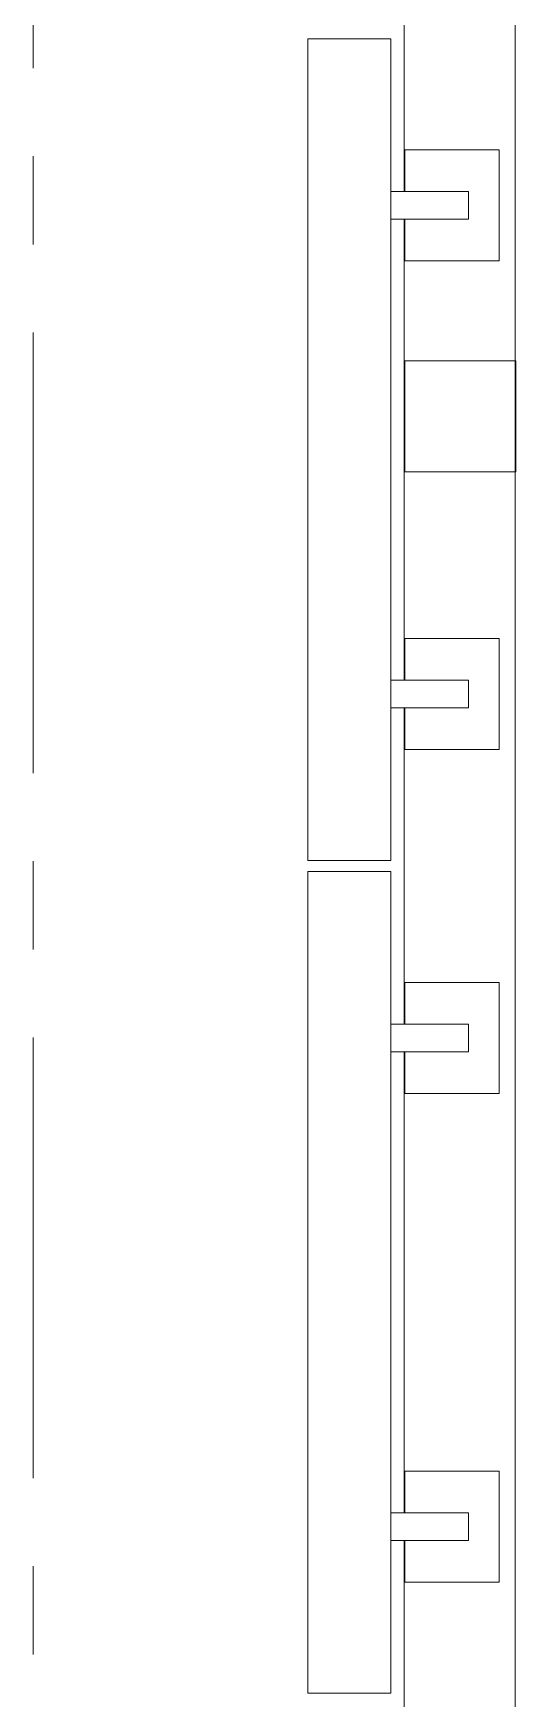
# Model space of a CAD drawing. Header units: millimetres. Extents: x -220592 to 404889, y -217665 to 38245.
# Drawn here: x 7737.65 to 7746.35, y -47893.67 to -47863.67 of the extents above; entities that cross this region are included whole.
import ezdxf

# ---------------------------------------------------------------- set-up
doc = ezdxf.new("R2010")
doc.units = ezdxf.units.MM
doc.linetypes.add('XKITLINE00', pattern=[0])
doc.layers.add('Part', color=7, linetype='Continuous', lineweight=0)
doc.layers.add('S-GRID', color=7, linetype='Continuous', lineweight=0)

# ---------------------------------------------------------------- blocks, each defined once
blk = doc.blocks.new('*A14994')
at = {"layer": 'Part', "color": 7, "linetype": 'XKITLINE00', "lineweight": 0}
for p, q in [((6.45, 331.449959), (4.95, 331.449959)), ((4.95, 331.449959), (4.95, 316.649959)), ((6.45, 331.449959), (6.45, 316.649959)), ((6.45, 316.649959), (4.95, 316.649959))]:
    blk.add_line(p, q, dxfattribs=at)
blk = doc.blocks.new('*A15001')
at = {"layer": 'Part', "color": 7, "linetype": 'XKITLINE00', "lineweight": 0}
for p, q in [((8.7, 340.647687), (6.7, 340.647687)), ((6.7, 340.647687), (6.7, 338.647687)), ((8.7, 338.647687), (8.7, 340.647687)), ((6.7, 338.647687), (8.7, 338.647687))]:
    blk.add_line(p, q, dxfattribs=at)
blk = doc.blocks.new('*A15005')
at = {"layer": 'Part', "color": 7, "linetype": 'XKITLINE00', "lineweight": 0}
for p, q in [((7.849985, 328.699959), (6.45, 328.699959)), ((7.849985, 328.199959), (7.849985, 328.699959)), ((6.45, 328.199959), (7.849985, 328.199959))]:
    blk.add_line(p, q, dxfattribs=at)
blk = doc.blocks.new('*A15006')
at = {"layer": 'Part', "color": 7, "linetype": 'XKITLINE00', "lineweight": 0}
for p, q in [((7.849985, 343.699959), (6.45, 343.699959)), ((7.849985, 343.199959), (7.849985, 343.699959)), ((6.45, 343.199959), (7.849985, 343.199959))]:
    blk.add_line(p, q, dxfattribs=at)
blk = doc.blocks.new('*A15007')
at = {"layer": 'Part', "color": 7, "linetype": 'XKITLINE00', "lineweight": 0}
for p, q in [((7.849985, 319.899959), (6.45, 319.899959)), ((7.849985, 319.399959), (7.849985, 319.899959)), ((6.45, 319.399959), (7.849985, 319.399959))]:
    blk.add_line(p, q, dxfattribs=at)
blk = doc.blocks.new('*A15008')
at = {"layer": 'Part', "color": 7, "linetype": 'XKITLINE00', "lineweight": 0}
for p, q in [((7.849985, 334.899959), (6.45, 334.899959)), ((7.849985, 334.399959), (7.849985, 334.899959)), ((6.45, 334.399959), (7.849985, 334.399959))]:
    blk.add_line(p, q, dxfattribs=at)
blk = doc.blocks.new('*A15011')
at = {"layer": 'Part', "color": 7, "linetype": 'XKITLINE00', "lineweight": 0}
for p, q in [((6.700008, 329.449959), (8.400008, 329.449959)), ((6.700008, 328.699959), (6.700008, 329.449959)), ((8.400008, 329.449959), (8.400008, 327.449959)), ((6.700008, 327.449959), (6.700008, 328.199959)), ((8.400008, 327.449959), (6.700008, 327.449959))]:
    blk.add_line(p, q, dxfattribs=at)
blk = doc.blocks.new('*A15012')
at = {"layer": 'Part', "color": 7, "linetype": 'XKITLINE00', "lineweight": 0}
for p, q in [((6.700008, 344.449959), (8.400008, 344.449959)), ((6.700008, 343.699959), (6.700008, 344.449959)), ((8.400008, 344.449959), (8.400008, 342.449959)), ((6.700008, 342.449959), (6.700008, 343.199959)), ((8.400008, 342.449959), (6.700008, 342.449959))]:
    blk.add_line(p, q, dxfattribs=at)
blk = doc.blocks.new('*A15013')
at = {"layer": 'Part', "color": 7, "linetype": 'XKITLINE00', "lineweight": 0}
for p, q in [((6.700008, 320.649959), (8.400008, 320.649959)), ((6.700008, 319.899959), (6.700008, 320.649959)), ((8.400008, 320.649959), (8.400008, 318.649959)), ((6.700008, 318.649959), (6.700008, 319.399959)), ((8.400008, 318.649959), (6.700008, 318.649959))]:
    blk.add_line(p, q, dxfattribs=at)
blk = doc.blocks.new('*A15014')
at = {"layer": 'Part', "color": 7, "linetype": 'XKITLINE00', "lineweight": 0}
for p, q in [((6.700008, 335.649959), (8.400008, 335.649959)), ((6.700008, 334.899959), (6.700008, 335.649959)), ((8.400008, 335.649959), (8.400008, 333.649959)), ((6.700008, 333.649959), (6.700008, 334.399959)), ((8.400008, 333.649959), (6.700008, 333.649959))]:
    blk.add_line(p, q, dxfattribs=at)
blk = doc.blocks.new('*A15045')
at = {"layer": 'S-GRID', "color": 7, "linetype": 'XKITLINE00', "lineweight": 0}
for p, q in [((0, 345.922485), (0, 353.859985)), ((0, 342.747485), (0, 344.334985)), ((0, 333.222485), (0, 341.159985)), ((0, 330.047485), (0, 331.634985)), ((0, 320.522485), (0, 328.459985)), ((0, 317.347485), (0, 318.934985))]:
    blk.add_line(p, q, dxfattribs=at)
blk = doc.blocks.new('*A15047')
at = {"layer": 'Part', "color": 7, "linetype": 'XKITLINE00', "lineweight": 0}
for p, q in [((8.69, 356.643483), (8.69, 102.780027)), ((6.69, 343.699959), (6.69, 349.399959)), ((6.69, 334.899959), (6.69, 343.199959)), ((6.69, 328.699959), (6.69, 334.399959)), ((6.69, 319.899959), (6.69, 328.199959)), ((6.69, 313.699959), (6.69, 319.399959))]:
    blk.add_line(p, q, dxfattribs=at)
blk = doc.blocks.new('*A15103')
at = {"layer": 'Part', "color": 7, "linetype": 'XKITLINE00', "lineweight": 0}
for p, q in [((6.45, 346.449959), (4.95, 346.449959)), ((4.95, 346.449959), (4.95, 331.649959)), ((6.45, 346.449959), (6.45, 331.649959)), ((6.45, 331.649959), (4.95, 331.649959))]:
    blk.add_line(p, q, dxfattribs=at)

msp = doc.modelspace()

# ---------------------------------------------------------------- block references
at = {"color": 7, "lineweight": 0}
for name in ['*A15045', '*A15047', '*A15103', '*A15012', '*A15006', '*A15001', '*A15014', '*A15008', '*A14994', '*A15011', '*A15005', '*A15013', '*A15007']:
    msp.add_blockref(name, (7737.6457, -48210.2152), dxfattribs=at)

doc.saveas('drawing.dxf')
